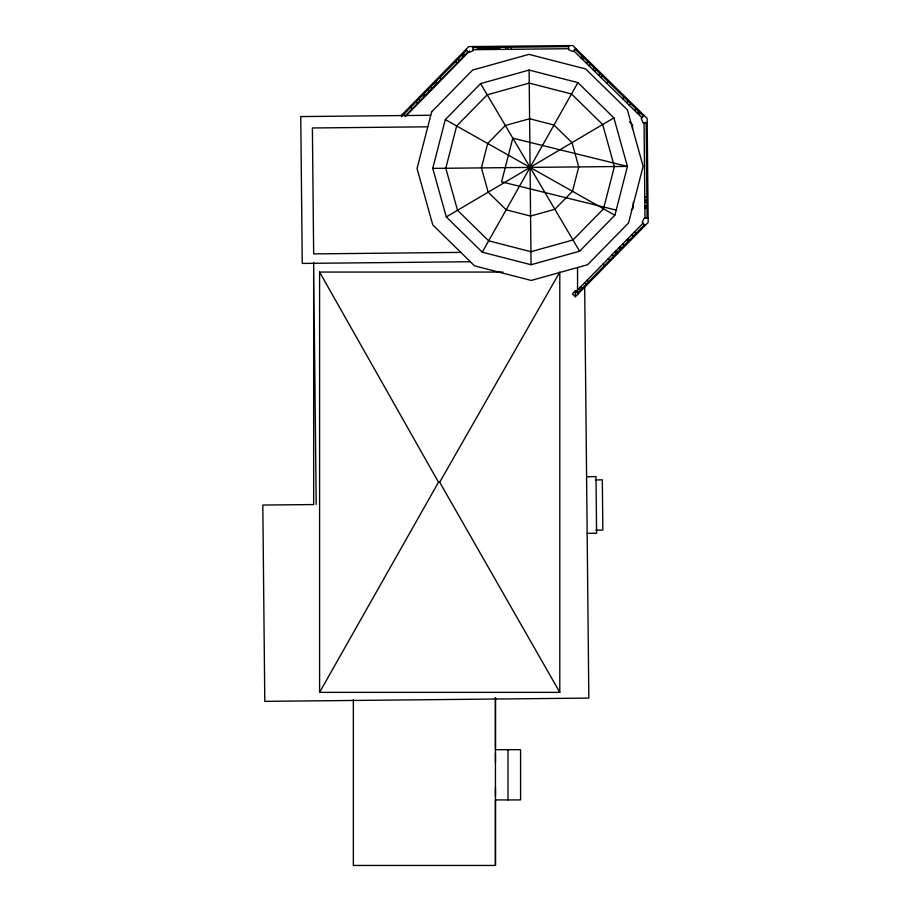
<?xml version="1.0" encoding="UTF-8"?>
<svg xmlns="http://www.w3.org/2000/svg" width="911" height="911" viewBox="0 0 911 911"><rect width="100%" height="100%" fill="white"/><g stroke="black" fill="none" stroke-linecap="round" stroke-linejoin="round"><path stroke-width="1.37" d="M495.447 865.45L495.447 799.926L520.568 799.926L520.568 749.685L495.447 749.685L495.447 697.985L495.447 865.45L353.343 865.45L353.343 699.534M495.447 796.556L495.447 787.366M495.447 762.245L495.447 753.055M432.748 168.387L445.308 119.58L480.575 83.596L529.109 70.067L577.904 82.616L613.889 117.883L627.428 166.417L614.879 215.224L579.612 251.208L531.067 264.737L482.272 252.188L446.288 216.92L432.748 168.387L627.428 166.417L512.802 138.153L501.574 181.847L616.189 210.111M482.272 252.188L577.904 82.616M559.798 692.36L439.694 482.215L559.798 272.059L559.798 692.36L319.59 692.36L438.498 482.215L319.59 272.059L502.94 272.059M401.102 115.651L468.778 46.598L572.825 45.55L647.14 118.384L648.188 222.432L575.353 296.735L572.37 293.797L575.296 290.814L578.291 293.741M401.603 116.642L466.603 50.321M405.065 116.096L468.095 51.79M405.406 116.562L469.62 51.039M575.82 48.488L572.882 51.471L568.68 49.775L568.635 45.596M580.911 57.871L582.38 56.38M582.402 59.34L583.871 57.837M586.422 63.28L587.891 61.777M588.95 65.751L590.419 64.26M592.97 69.692L594.439 68.2M594.462 71.16L595.931 69.657M598.481 75.089L599.95 73.597M601.009 77.572L602.467 76.068M606.521 82.969L607.99 81.478M622.6 98.73L624.069 97.238M626.62 102.67L628.089 101.178M629.148 105.141L630.606 103.649M634.66 110.55L636.129 109.047M637.188 113.021L638.645 111.529M638.679 114.49L640.137 112.987M644.145 115.446L641.219 118.441L642.995 122.609L647.174 122.564M631.346 209.997L633.327 207.981L633.27 202.344M576.048 291.543L643.018 223.218M577.54 293.012L644.51 224.675M446.288 216.92L613.889 117.883M472.98 47.6L568.646 46.643M477.284 48.966L500.014 48.738M473.003 49.695L568.669 48.727M430.755 115.264L300.767 116.574L302.247 263.427L470.338 261.73M427.783 126.811L312.393 127.973L313.657 253.896L460.829 252.404M644.783 196.799L646.878 196.776M644.829 200.34L646.912 200.318M644.84 202.436L646.935 202.413M644.886 205.966L646.969 205.943M644.897 208.061L646.992 208.038M648.142 218.23L643.963 218.276L642.266 222.478L645.261 225.416M586.593 476.726L596.01 476.624L596.58 533.254L587.162 533.345M595.35 479.926L602.33 479.846L602.831 530.088L595.851 530.156M438.498 482.215L439.694 482.204M445.308 119.58L614.879 215.224M575.08 49.228L643.417 116.198M573.623 50.731L641.948 117.69M629.467 121.789L632.485 124.75L632.53 128.975M465.851 49.593L468.846 52.519L473.014 50.743L472.968 46.552M463.392 53.59L464.883 55.059M461.923 55.093L463.426 56.55M457.982 59.113L459.486 60.57M634.398 231.998L635.901 233.467M455.511 61.629L457.015 63.098M631.927 234.526L633.43 235.995M627.986 238.545L629.49 240.014M626.529 240.037L628.021 241.506M622.589 244.057L624.081 245.526M620.106 246.585L621.609 248.043M618.649 248.077L620.14 249.546M439.762 77.708L441.254 79.177M616.178 250.605L617.669 252.062M614.709 252.096L616.2 253.565M435.822 81.728L437.314 83.197M612.238 254.624L613.729 256.082M434.353 83.22L435.845 84.689M608.297 258.644L609.789 260.102M430.413 87.24L431.905 88.709M427.942 89.768L429.434 91.237M602.888 264.156L604.38 265.625M424.002 93.787L425.494 95.256M422.533 95.279L424.036 96.748M418.593 99.299L420.096 100.768M416.122 101.827L417.614 103.296M410.713 107.339L412.216 108.808M587.128 280.235L588.631 281.693M584.657 282.752L586.149 284.221M580.717 286.771L582.22 288.24M579.259 288.275L580.751 289.732M480.575 83.596L579.612 251.208M646.138 122.575L647.095 218.241M644.043 122.598L644.999 218.264M584.68 287.227L588.825 698.088L264.794 701.356L262.812 505.058L313.657 504.546L313.657 262.391L316.197 504.512M575.296 290.814L575.353 296.724M529.109 70.067L531.067 264.737M511.322 47.213L511.344 49.308M507.791 47.258L507.814 49.342M505.696 47.27L505.719 49.365M577.551 267.868L577.551 294.492M508.008 749.685L508.008 799.926M319.59 272.059L319.59 692.36M431.632 111.871L417.056 168.546L432.771 224.903L474.563 265.864L531.227 280.44L587.595 264.725L628.556 222.933L643.12 166.257L627.406 109.901L585.625 68.94L528.949 54.364L472.581 70.079L431.632 111.871M456.662 125.991L445.798 168.25L457.516 210.282L488.683 240.834L530.942 251.698L572.973 239.98L603.515 208.813L614.39 166.554L602.672 124.522L571.504 93.97L529.234 83.106L487.203 94.824L456.662 125.991M487.692 143.494L481.418 167.897L488.182 192.164L506.186 209.792L530.578 216.066L554.845 209.302L572.484 191.31L578.758 166.907L571.994 142.64L554.002 125.012L529.598 118.737L505.332 125.502L487.692 143.494"/></g></svg>
